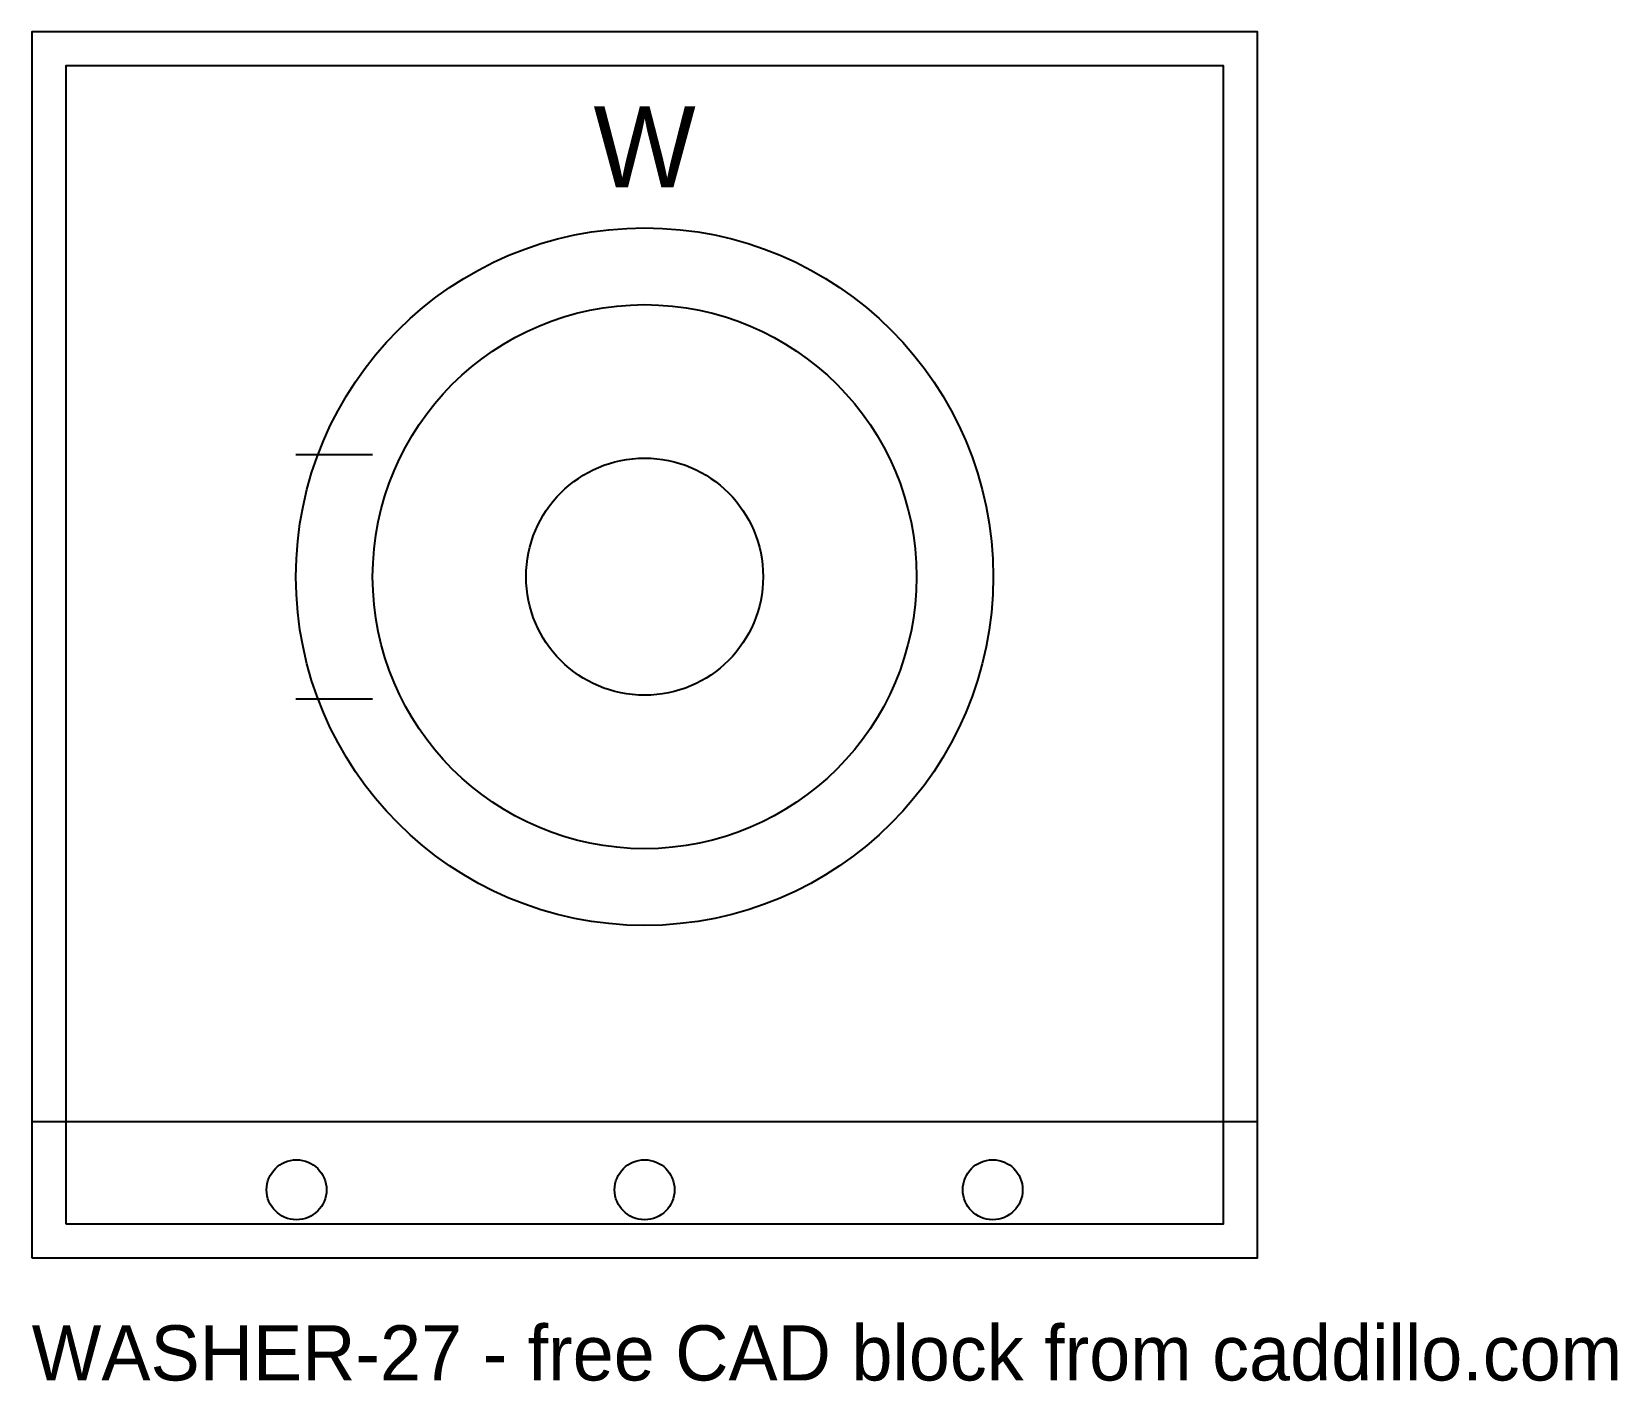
# Model space of a CAD drawing. Header units: inches. Extents: x -13.5 to 21.4, y -2.7 to 27.
import ezdxf
from ezdxf.enums import TextEntityAlignment as Align

# ---------------------------------------------------------------- set-up
doc = ezdxf.new("R2010")
doc.units = ezdxf.units.IN
doc.header["$MEASUREMENT"] = 0
doc.layers.add('CADDILLO', color=8, linetype='Continuous', plot=False)

# ---------------------------------------------------------------- blocks, each defined once
blk = doc.blocks.new('WASHER-27')
for p, q in [((-7.68, 17.688), (-5.99, 17.688)), ((-7.68, 12.312), (-5.99, 12.312)), ((-13.5, 3), (13.5, 3))]:
    blk.add_line(p, q)
for points in [[(-13.5, 0), (13.5, 0), (13.5, 27), (-13.5, 27)], [(-12.75, 0.75), (12.75, 0.75), (12.75, 26.25), (-12.75, 26.25)]]:
    blk.add_lwpolyline(points, close=True)
for centre, radius in [((0, 15), 7.68), ((0, 15), 5.99), ((0, 15), 2.611), ((-7.667, 1.5), 0.66), ((0, 1.5), 0.66), ((7.667, 1.5), 0.66)]:
    blk.add_circle(centre, radius)
blk.add_text('W', height=1.785).set_placement((0, 24.465), align=Align.MIDDLE_CENTER)

msp = doc.modelspace()

# ---------------------------------------------------------------- block references
msp.add_blockref('WASHER-27', (0, 0))

# ---------------------------------------------------------------- texts
at = {"layer": 'CADDILLO'}
msp.add_text('WASHER-27 - free CAD block from caddillo.com', height=1.215, dxfattribs=at).set_placement((-13.5, -2.7))

doc.saveas('drawing.dxf')
